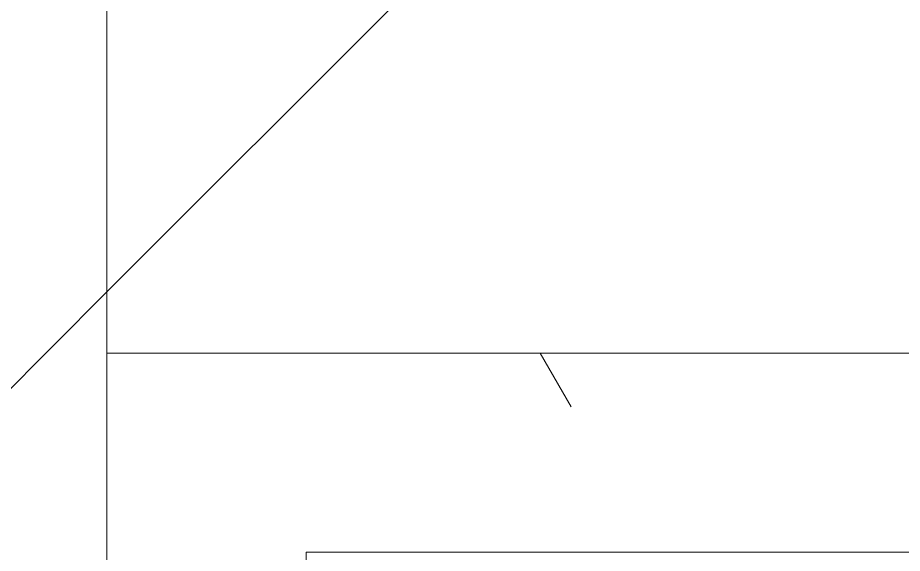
# Model space of a CAD drawing. Header units: millimetres. Extents: x -164500 to 426394, y -51911 to 102118.
# Drawn here: x 148873.1 to 148962, y 82199.2 to 82253.1 of the extents above; entities that cross this region are included whole.
import ezdxf

# ---------------------------------------------------------------- set-up
doc = ezdxf.new("R2010")
doc.units = ezdxf.units.MM
doc.linetypes.add('Осевая', pattern=[6350, 1270, -952.5, 3175, -952.5])
for name, color, linetype, lineweight in [('A-WALL', 7, 'Continuous', 5), ('I-WALL', 7, 'Continuous', 5), ('Оси-2', 7, 'Осевая', 9)]:
    doc.layers.add(name, color=color, linetype=linetype, lineweight=lineweight)
pattern_1 = [(45, (148772.12, 0), (-114.0493, 114.0493), []), (45, (148886.17, 0), (-114.0493, 114.0493), [201.612, -40.322, 6.706, -33.617])]

# ---------------------------------------------------------------- blocks, each defined once
blk = doc.blocks.new('2floor')
at = {"layer": 'I-WALL'}
h = blk.add_hatch(dxfattribs=at)
h.set_pattern_fill('FP_1', color=256, style=0, pattern_type=2)
h.set_pattern_definition(pattern_1)
h.paths.add_polyline_path([(148662.123, -100), (148882.123, -100), (148882.123, 5220), (148662.123, 5220), (148662.123, 594.232)])
h.paths.add_polyline_path([(148662.123, 7320), (148882.123, 7320), (148882.123, 7900), (148662.123, 7900), (148662.123, 7773.19)])
h = blk.add_hatch(dxfattribs=at)
h.set_pattern_fill('FP_1', color=256, style=0, pattern_type=2)
h.set_pattern_definition(pattern_1)
h.paths.add_polyline_path([(148882.123, 7680), (150657.123, 7680), (150657.123, 7900), (148882.123, 7900), (148882.123, 7773.19)])
h.paths.add_polyline_path([(152282.123, 7680), (152282.123, 7900), (152057.123, 7900), (152057.123, 7680), (152262.123, 7680)])
h = blk.add_hatch(dxfattribs=at)
h.set_pattern_fill('FP_191', color=256, style=0, pattern_type=2)
h.set_pattern_definition([(0, (148772.123, 0), (243.84, 60.96), [20.117, -162.763, 20.117, -162.763, -975.36]), (0, (148772.123, 0), (243.84, 60.96), [-365.76, 20.117, -345.643, 20.117, -162.763, -426.72]), (0, (148772.123, 0), (243.84, 60.96), [-914.4, 20.117, -101.803, 20.117, -284.683]), (120, (148863.563, 30.48), (-174.7129, 180.69163), [20.117, -162.763, 20.117, -162.763, -975.36]), (120, (148863.563, 30.48), (-174.7129, 180.69163), [-365.76, 20.117, -345.643, 20.117, -162.763, -426.72]), (120, (148863.563, 30.48), (-174.7129, 180.69163), [-914.4, 20.117, -101.803, 20.117, -284.683]), (240, (148894.043, 152.4), (-69.1271, -241.65163), [20.117, -162.763, 20.117, -162.763, -975.36]), (240, (148894.043, 152.4), (-69.1271, -241.65163), [-365.76, 20.117, -345.643, 20.117, -162.763, -426.72]), (240, (148894.043, 152.4), (-69.1271, -241.65163), [-914.4, 20.117, -101.803, 20.117, -284.683])])
h.paths.add_polyline_path([(152282.123, 7660), (152282.123, 7680), (152112.123, 7680), (152112.123, 7672), (152057.123, 7672), (152057.123, 7660), (152262.123, 7660)])
h.paths.add_polyline_path([(148883.942, 7660), (150657.123, 7660), (150657.123, 7672), (150602.123, 7672), (150602.123, 7680), (148882.123, 7680), (148882.123, 7660)])
at = {"layer": 'A-WALL'}
for p, q in [((148882.123, 7680), (150602.123, 7680)), ((148882.123, 7680), (148882.123, 7320)), ((148902.123, 7660), (150657.123, 7660))]:
    blk.add_line(p, q, dxfattribs=at)
at = {"layer": 'I-WALL'}
blk.add_line((148902.123, 7660), (148902.123, 7659), dxfattribs=at)
at = {"layer": 'Оси-2'}
blk.add_line((148882.123, 3093.741), (148882.123, 10380), dxfattribs=at)

msp = doc.modelspace()

# ---------------------------------------------------------------- block references
msp.add_blockref('2floor', (0, 74539.358))

doc.saveas('drawing.dxf')
